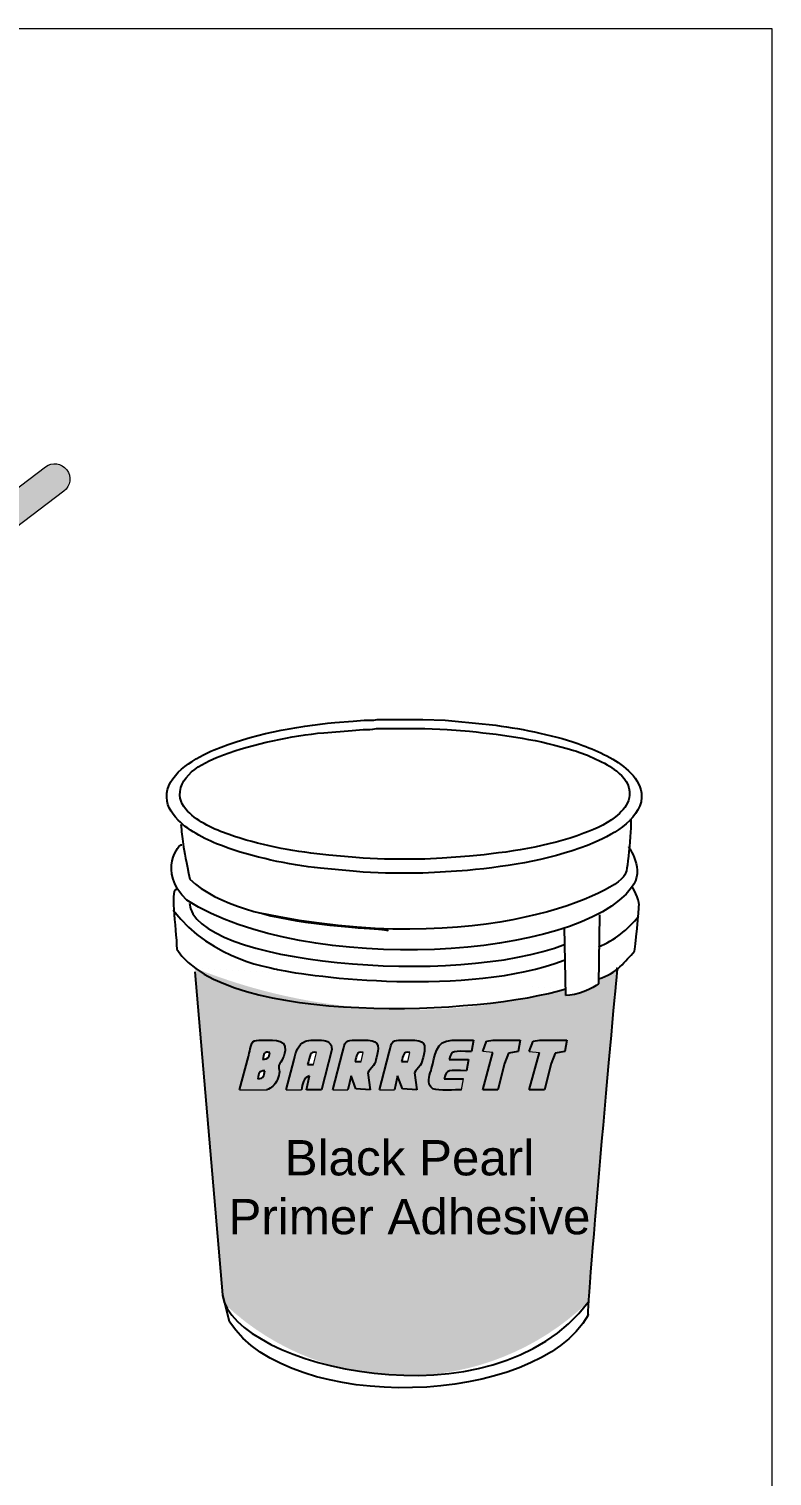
# Model space of a CAD drawing. Header units: inches. Extents: x -441 to 7, y -96 to 2.
# Drawn here: x 6.578 to 6.857, y 1.571 to 2.113 of the extents above; entities that cross this region are included whole.
import ezdxf

# ---------------------------------------------------------------- set-up
doc = ezdxf.new("R2010")
doc.units = ezdxf.units.IN
doc.header["$MEASUREMENT"] = 0
doc.layers.add('Vector Picture Geometry', color=6, linetype='Continuous', lineweight=0)
doc.styles.get("Standard").update_dxf_attribs({"font": 'arial.ttf'})

msp = doc.modelspace()

# ---------------------------------------------------------------- hatches: boundary and pattern name
at = {"layer": 'Vector Picture Geometry'}
h = msp.add_hatch(color=254, dxfattribs=at)
h.dxf.hatch_style = 1
h.paths.add_polyline_path([(6.59155, 1.94014, 1), (6.58464, 1.94923), (6.20505, 1.66072), (6.212, 1.65165)])
h = msp.add_hatch(color=164, dxfattribs=at)
h.dxf.hatch_style = 1
edge = h.paths.add_edge_path()
edge.add_line((6.64071, 1.76138), (6.65115, 1.63884))
edge.add_line((6.65115, 1.63884), (6.65215, 1.63512))
edge.add_arc((6.7195, 1.70733), 0.09875, 226.9906, 313.9077)
edge.add_line((6.78799, 1.63619), (6.79895, 1.76096))
edge.add_arc((6.78704, 1.7754), 0.01872, 285.1919, 309.512, ccw=False)
edge.add_line((6.79194, 1.75734), (6.79191, 1.75552))
edge.add_arc((6.77815, 1.77464), 0.02355, 273.6056, 305.7516, ccw=False)
edge.add_line((6.77963, 1.75113), (6.77963, 1.75366))
edge.add_arc((6.7216, 1.96305), 0.21728, 248.1454, 285.4919, ccw=False)
edge = h.paths.add_edge_path(flags=16)
edge.add_line((6.76597, 1.73013), (6.76976, 1.72975))
edge.add_spline(control_points=[(6.76976, 1.72975), (6.76976, 1.72975), (6.76597, 1.7157), (6.76597, 1.7157)], knot_values=[0, 0, 0, 0, 1, 1, 1, 1], degree=3, periodic=0)
edge.add_spline(control_points=[(6.76597, 1.7157), (6.76597, 1.7157), (6.77167, 1.7157), (6.77167, 1.7157)], knot_values=[0, 0, 0, 0, 1, 1, 1, 1], degree=3, periodic=0)
edge.add_spline(control_points=[(6.77167, 1.7157), (6.77167, 1.7157), (6.77418, 1.72558), (6.77418, 1.72558)], knot_values=[0, 0, 0, 0, 1, 1, 1, 1], degree=3, periodic=0)
edge.add_spline(control_points=[(6.77418, 1.72558), (6.77418, 1.72558), (6.77565, 1.72952), (6.77565, 1.72952)], knot_values=[0, 0, 0, 0, 1, 1, 1, 1], degree=3, periodic=0)
edge.add_spline(control_points=[(6.77565, 1.72952), (6.77565, 1.72952), (6.77925, 1.73013), (6.77925, 1.73013)], knot_values=[0, 0, 0, 0, 1, 1, 1, 1], degree=3, periodic=0)
edge.add_spline(control_points=[(6.77925, 1.73013), (6.77925, 1.73013), (6.78001, 1.7343), (6.78001, 1.7343)], knot_values=[0, 0, 0, 0, 1, 1, 1, 1], degree=3, periodic=0)
edge.add_spline(control_points=[(6.78001, 1.7343), (6.78001, 1.7343), (6.76976, 1.7343), (6.76976, 1.7343)], knot_values=[0, 0, 0, 0, 1, 1, 1, 1], degree=3, periodic=0)
edge.add_spline(control_points=[(6.76976, 1.7343), (6.76976, 1.7343), (6.76737, 1.73393), (6.76737, 1.73393)], knot_values=[0, 0, 0, 0, 1, 1, 1, 1], degree=3, periodic=0)
edge.add_spline(control_points=[(6.76737, 1.73393), (6.76737, 1.73393), (6.76597, 1.73013), (6.76597, 1.73013)], knot_values=[0, 0, 0, 0, 1, 1, 1, 1], degree=3, periodic=0)
edge = h.paths.add_edge_path(flags=16)
edge.add_line((6.7523, 1.72975), (6.74851, 1.73013))
edge.add_spline(control_points=[(6.74851, 1.73013), (6.74851, 1.73013), (6.74991, 1.73393), (6.74991, 1.73393)], knot_values=[0, 0, 0, 0, 1, 1, 1, 1], degree=3, periodic=0)
edge.add_spline(control_points=[(6.74991, 1.73393), (6.74991, 1.73393), (6.7523, 1.7343), (6.7523, 1.7343)], knot_values=[0, 0, 0, 0, 1, 1, 1, 1], degree=3, periodic=0)
edge.add_spline(control_points=[(6.7523, 1.7343), (6.7523, 1.7343), (6.76255, 1.7343), (6.76255, 1.7343)], knot_values=[0, 0, 0, 0, 1, 1, 1, 1], degree=3, periodic=0)
edge.add_spline(control_points=[(6.76255, 1.7343), (6.76255, 1.7343), (6.76179, 1.73013), (6.76179, 1.73013)], knot_values=[0, 0, 0, 0, 1, 1, 1, 1], degree=3, periodic=0)
edge.add_spline(control_points=[(6.76179, 1.73013), (6.76179, 1.73013), (6.75819, 1.72952), (6.75819, 1.72952)], knot_values=[0, 0, 0, 0, 1, 1, 1, 1], degree=3, periodic=0)
edge.add_spline(control_points=[(6.75819, 1.72952), (6.75819, 1.72952), (6.75672, 1.72558), (6.75672, 1.72558)], knot_values=[0, 0, 0, 0, 1, 1, 1, 1], degree=3, periodic=0)
edge.add_spline(control_points=[(6.75672, 1.72558), (6.75672, 1.72558), (6.7542, 1.7157), (6.7542, 1.7157)], knot_values=[0, 0, 0, 0, 1, 1, 1, 1], degree=3, periodic=0)
edge.add_spline(control_points=[(6.7542, 1.7157), (6.7542, 1.7157), (6.74851, 1.7157), (6.74851, 1.7157)], knot_values=[0, 0, 0, 0, 1, 1, 1, 1], degree=3, periodic=0)
edge.add_spline(control_points=[(6.74851, 1.7157), (6.74851, 1.7157), (6.7523, 1.72975), (6.7523, 1.72975)], knot_values=[0, 0, 0, 0, 1, 1, 1, 1], degree=3, periodic=0)
edge = h.paths.add_edge_path(flags=16)
edge.add_line((6.74054, 1.7157), (6.7413, 1.71988))
edge.add_spline(control_points=[(6.7413, 1.71988), (6.7413, 1.71988), (6.73409, 1.71988), (6.73409, 1.71988)], knot_values=[0, 0, 0, 0, 1, 1, 1, 1], degree=3, periodic=0)
edge.add_spline(control_points=[(6.73409, 1.71988), (6.73489, 1.72363), (6.73583, 1.72292), (6.74244, 1.72292)], knot_values=[0, 0, 0, 0, 1, 1, 1, 1], degree=3, periodic=0)
edge.add_spline(control_points=[(6.74244, 1.72292), (6.74244, 1.72292), (6.7432, 1.7271), (6.7432, 1.7271)], knot_values=[0, 0, 0, 0, 1, 1, 1, 1], degree=3, periodic=0)
edge.add_spline(control_points=[(6.7432, 1.7271), (6.7432, 1.7271), (6.73598, 1.7271), (6.73598, 1.7271)], knot_values=[0, 0, 0, 0, 1, 1, 1, 1], degree=3, periodic=0)
edge.add_spline(control_points=[(6.73598, 1.7271), (6.73678, 1.73084), (6.73773, 1.73013), (6.74433, 1.73013)], knot_values=[0, 0, 0, 0, 1, 1, 1, 1], degree=3, periodic=0)
edge.add_spline(control_points=[(6.74433, 1.73013), (6.74433, 1.73013), (6.74509, 1.7343), (6.74509, 1.7343)], knot_values=[0, 0, 0, 0, 1, 1, 1, 1], degree=3, periodic=0)
edge.add_spline(control_points=[(6.74509, 1.7343), (6.74509, 1.7343), (6.73712, 1.7343), (6.73712, 1.7343)], knot_values=[0, 0, 0, 0, 1, 1, 1, 1], degree=3, periodic=0)
edge.add_spline(control_points=[(6.73712, 1.7343), (6.73066, 1.73426), (6.7307, 1.72846), (6.72937, 1.72368)], knot_values=[0, 0, 0, 0, 1, 1, 1, 1], degree=3, periodic=0)
edge.add_spline(control_points=[(6.72937, 1.72368), (6.72884, 1.72178), (6.7276, 1.71904), (6.72878, 1.71725)], knot_values=[0, 0, 0, 0, 1, 1, 1, 1], degree=3, periodic=0)
edge.add_spline(control_points=[(6.72878, 1.71725), (6.72917, 1.71667), (6.72967, 1.71619), (6.73032, 1.71593)], knot_values=[0, 0, 0, 0, 1, 1, 1, 1], degree=3, periodic=0)
edge.add_spline(control_points=[(6.73032, 1.71593), (6.73135, 1.71552), (6.73887, 1.7157), (6.74054, 1.7157)], knot_values=[0, 0, 0, 0, 1, 1, 1, 1], degree=3, periodic=0)
edge = h.paths.add_edge_path(flags=0)
edge.add_line((6.72042, 1.72633), (6.72118, 1.72975))
edge.add_spline(control_points=[(6.72118, 1.72975), (6.71857, 1.7303), (6.71875, 1.72841), (6.71815, 1.72633)], knot_values=[0, 0, 0, 0, 1, 1, 1, 1], degree=3, periodic=0)
edge.add_spline(control_points=[(6.71815, 1.72633), (6.71815, 1.72633), (6.72042, 1.72633), (6.72042, 1.72633)], knot_values=[0, 0, 0, 0, 1, 1, 1, 1], degree=3, periodic=0)
edge = h.paths.add_edge_path(flags=16)
edge.add_line((6.70979, 1.7157), (6.71548, 1.7157))
edge.add_spline(control_points=[(6.71548, 1.7157), (6.71548, 1.7157), (6.71663, 1.72102), (6.71663, 1.72102)], knot_values=[0, 0, 0, 0, 1, 1, 1, 1], degree=3, periodic=0)
edge.add_spline(control_points=[(6.71663, 1.72102), (6.71663, 1.72102), (6.71842, 1.71608), (6.71842, 1.71608)], knot_values=[0, 0, 0, 0, 1, 1, 1, 1], degree=3, periodic=0)
edge.add_spline(control_points=[(6.71842, 1.71608), (6.71842, 1.71608), (6.72384, 1.7157), (6.72384, 1.7157)], knot_values=[0, 0, 0, 0, 1, 1, 1, 1], degree=3, periodic=0)
edge.add_spline(control_points=[(6.72384, 1.7157), (6.72384, 1.7157), (6.72299, 1.72209), (6.72299, 1.72209)], knot_values=[0, 0, 0, 0, 1, 1, 1, 1], degree=3, periodic=0)
edge.add_spline(control_points=[(6.72299, 1.72209), (6.72327, 1.72305), (6.72434, 1.72369), (6.72508, 1.72482)], knot_values=[0, 0, 0, 0, 1, 1, 1, 1], degree=3, periodic=0)
edge.add_spline(control_points=[(6.72508, 1.72482), (6.7257, 1.72577), (6.72588, 1.72678), (6.72617, 1.72785)], knot_values=[0, 0, 0, 0, 1, 1, 1, 1], degree=3, periodic=0)
edge.add_spline(control_points=[(6.72617, 1.72785), (6.72703, 1.73101), (6.72762, 1.73422), (6.72308, 1.7343)], knot_values=[0, 0, 0, 0, 1, 1, 1, 1], degree=3, periodic=0)
edge.add_spline(control_points=[(6.72308, 1.7343), (6.72308, 1.7343), (6.717, 1.7343), (6.717, 1.7343)], knot_values=[0, 0, 0, 0, 1, 1, 1, 1], degree=3, periodic=0)
edge.add_spline(control_points=[(6.717, 1.7343), (6.71444, 1.73426), (6.71449, 1.73382), (6.71345, 1.72975)], knot_values=[0, 0, 0, 0, 1, 1, 1, 1], degree=3, periodic=0)
edge.add_spline(control_points=[(6.71345, 1.72975), (6.71345, 1.72975), (6.70979, 1.7157), (6.70979, 1.7157)], knot_values=[0, 0, 0, 0, 1, 1, 1, 1], degree=3, periodic=0)
edge = h.paths.add_edge_path(flags=0)
edge.add_line((6.70296, 1.72633), (6.70372, 1.72975))
edge.add_spline(control_points=[(6.70372, 1.72975), (6.70111, 1.7303), (6.70129, 1.72841), (6.70068, 1.72633)], knot_values=[0, 0, 0, 0, 1, 1, 1, 1], degree=3, periodic=0)
edge.add_spline(control_points=[(6.70068, 1.72633), (6.70068, 1.72633), (6.70296, 1.72633), (6.70296, 1.72633)], knot_values=[0, 0, 0, 0, 1, 1, 1, 1], degree=3, periodic=0)
edge = h.paths.add_edge_path(flags=16)
edge.add_line((6.69234, 1.7157), (6.69802, 1.7157))
edge.add_spline(control_points=[(6.69802, 1.7157), (6.69802, 1.7157), (6.69917, 1.72102), (6.69917, 1.72102)], knot_values=[0, 0, 0, 0, 1, 1, 1, 1], degree=3, periodic=0)
edge.add_spline(control_points=[(6.69917, 1.72102), (6.69917, 1.72102), (6.70096, 1.71608), (6.70096, 1.71608)], knot_values=[0, 0, 0, 0, 1, 1, 1, 1], degree=3, periodic=0)
edge.add_spline(control_points=[(6.70096, 1.71608), (6.70096, 1.71608), (6.70638, 1.7157), (6.70638, 1.7157)], knot_values=[0, 0, 0, 0, 1, 1, 1, 1], degree=3, periodic=0)
edge.add_spline(control_points=[(6.70638, 1.7157), (6.70638, 1.7157), (6.70553, 1.72209), (6.70553, 1.72209)], knot_values=[0, 0, 0, 0, 1, 1, 1, 1], degree=3, periodic=0)
edge.add_spline(control_points=[(6.70553, 1.72209), (6.70581, 1.72305), (6.70688, 1.72369), (6.70762, 1.72482)], knot_values=[0, 0, 0, 0, 1, 1, 1, 1], degree=3, periodic=0)
edge.add_spline(control_points=[(6.70762, 1.72482), (6.70824, 1.72577), (6.70842, 1.72678), (6.70871, 1.72785)], knot_values=[0, 0, 0, 0, 1, 1, 1, 1], degree=3, periodic=0)
edge.add_spline(control_points=[(6.70871, 1.72785), (6.70957, 1.73101), (6.71016, 1.73422), (6.70562, 1.7343)], knot_values=[0, 0, 0, 0, 1, 1, 1, 1], degree=3, periodic=0)
edge.add_spline(control_points=[(6.70562, 1.7343), (6.70562, 1.7343), (6.69954, 1.7343), (6.69954, 1.7343)], knot_values=[0, 0, 0, 0, 1, 1, 1, 1], degree=3, periodic=0)
edge.add_spline(control_points=[(6.69954, 1.7343), (6.69698, 1.73426), (6.69703, 1.73382), (6.69599, 1.72975)], knot_values=[0, 0, 0, 0, 1, 1, 1, 1], degree=3, periodic=0)
edge.add_spline(control_points=[(6.69599, 1.72975), (6.69599, 1.72975), (6.69234, 1.7157), (6.69234, 1.7157)], knot_values=[0, 0, 0, 0, 1, 1, 1, 1], degree=3, periodic=0)
edge = h.paths.add_edge_path(flags=0)
edge.add_line((6.68512, 1.72519), (6.68626, 1.72975))
edge.add_spline(control_points=[(6.68626, 1.72975), (6.68361, 1.73031), (6.68396, 1.72859), (6.68285, 1.72519)], knot_values=[0, 0, 0, 0, 1, 1, 1, 1], degree=3, periodic=0)
edge.add_spline(control_points=[(6.68285, 1.72519), (6.68285, 1.72519), (6.68512, 1.72519), (6.68512, 1.72519)], knot_values=[0, 0, 0, 0, 1, 1, 1, 1], degree=3, periodic=0)
edge = h.paths.add_edge_path(flags=16)
edge.add_line((6.67487, 1.7157), (6.68057, 1.7157))
edge.add_spline(control_points=[(6.68057, 1.7157), (6.68101, 1.71793), (6.6812, 1.72026), (6.6836, 1.72102)], knot_values=[0, 0, 0, 0, 1, 1, 1, 1], degree=3, periodic=0)
edge.add_spline(control_points=[(6.6836, 1.72102), (6.6836, 1.72102), (6.68246, 1.7157), (6.68246, 1.7157)], knot_values=[0, 0, 0, 0, 1, 1, 1, 1], degree=3, periodic=0)
edge.add_spline(control_points=[(6.68246, 1.7157), (6.68246, 1.7157), (6.68816, 1.7157), (6.68816, 1.7157)], knot_values=[0, 0, 0, 0, 1, 1, 1, 1], degree=3, periodic=0)
edge.add_spline(control_points=[(6.68816, 1.7157), (6.68816, 1.7157), (6.69195, 1.73089), (6.69195, 1.73089)], knot_values=[0, 0, 0, 0, 1, 1, 1, 1], degree=3, periodic=0)
edge.add_spline(control_points=[(6.69195, 1.73089), (6.69203, 1.73327), (6.69026, 1.73426), (6.68816, 1.7343)], knot_values=[0, 0, 0, 0, 1, 1, 1, 1], degree=3, periodic=0)
edge.add_spline(control_points=[(6.68816, 1.7343), (6.68669, 1.73433), (6.6833, 1.73448), (6.68209, 1.73393)], knot_values=[0, 0, 0, 0, 1, 1, 1, 1], degree=3, periodic=0)
edge.add_spline(control_points=[(6.68209, 1.73393), (6.67897, 1.73251), (6.6786, 1.73004), (6.67786, 1.7271)], knot_values=[0, 0, 0, 0, 1, 1, 1, 1], degree=3, periodic=0)
edge.add_spline(control_points=[(6.67786, 1.7271), (6.67786, 1.7271), (6.67487, 1.7157), (6.67487, 1.7157)], knot_values=[0, 0, 0, 0, 1, 1, 1, 1], degree=3, periodic=0)
edge = h.paths.add_edge_path(flags=16)
edge.add_line((6.65741, 1.71578), (6.66766, 1.71578))
edge.add_spline(control_points=[(6.66766, 1.71578), (6.66853, 1.7161), (6.66924, 1.71659), (6.66992, 1.71715)], knot_values=[0, 0, 0, 0, 1, 1, 1, 1], degree=3, periodic=0)
edge.add_spline(control_points=[(6.66992, 1.71715), (6.67134, 1.71835), (6.6723, 1.72066), (6.67232, 1.72254)], knot_values=[0, 0, 0, 0, 1, 1, 1, 1], degree=3, periodic=0)
edge.add_spline(control_points=[(6.67232, 1.72254), (6.67233, 1.72344), (6.67196, 1.7241), (6.6721, 1.7248)], knot_values=[0, 0, 0, 0, 1, 1, 1, 1], degree=3, periodic=0)
edge.add_spline(control_points=[(6.6721, 1.7248), (6.67226, 1.72565), (6.67414, 1.72737), (6.67448, 1.73051)], knot_values=[0, 0, 0, 0, 1, 1, 1, 1], degree=3, periodic=0)
edge.add_spline(control_points=[(6.67448, 1.73051), (6.67502, 1.73545), (6.66842, 1.73431), (6.66538, 1.7343)], knot_values=[0, 0, 0, 0, 1, 1, 1, 1], degree=3, periodic=0)
edge.add_spline(control_points=[(6.66538, 1.7343), (6.66447, 1.7343), (6.66305, 1.73447), (6.6624, 1.7337)], knot_values=[0, 0, 0, 0, 1, 1, 1, 1], degree=3, periodic=0)
edge.add_spline(control_points=[(6.6624, 1.7337), (6.66181, 1.73303), (6.66095, 1.72929), (6.66069, 1.72823)], knot_values=[0, 0, 0, 0, 1, 1, 1, 1], degree=3, periodic=0)
edge.add_spline(control_points=[(6.66069, 1.72823), (6.66069, 1.72823), (6.65741, 1.71578), (6.65741, 1.71578)], knot_values=[0, 0, 0, 0, 1, 1, 1, 1], degree=3, periodic=0)
edge = h.paths.add_edge_path(flags=0)
edge.add_spline(control_points=[(6.66425, 1.71988), (6.66652, 1.72006), (6.66648, 1.72083), (6.6669, 1.72292)], knot_values=[0, 0, 0, 0, 1, 1, 1, 1], degree=3, periodic=0)
edge.add_spline(control_points=[(6.6669, 1.72292), (6.66459, 1.72272), (6.66456, 1.72204), (6.66425, 1.71988)], knot_values=[0, 0, 0, 0, 1, 1, 1, 1], degree=3, periodic=0)
edge = h.paths.add_edge_path(flags=0)
edge.add_spline(control_points=[(6.66614, 1.7271), (6.6683, 1.72726), (6.6682, 1.72778), (6.6688, 1.72975)], knot_values=[0, 0, 0, 0, 1, 1, 1, 1], degree=3, periodic=0)
edge.add_spline(control_points=[(6.6688, 1.72975), (6.66649, 1.73023), (6.66643, 1.72908), (6.66614, 1.7271)], knot_values=[0, 0, 0, 0, 1, 1, 1, 1], degree=3, periodic=0)
h = msp.add_hatch(color=254, dxfattribs=at)
h.dxf.hatch_style = 1
edge = h.paths.add_edge_path()
edge.add_spline(control_points=[(6.66992, 1.71715), (6.67134, 1.71835), (6.6723, 1.72066), (6.67232, 1.72254)], knot_values=[0, 0, 0, 0, 1, 1, 1, 1], degree=3, periodic=0)
edge.add_spline(control_points=[(6.67232, 1.72254), (6.67233, 1.72344), (6.67196, 1.7241), (6.6721, 1.7248)], knot_values=[0, 0, 0, 0, 1, 1, 1, 1], degree=3, periodic=0)
edge.add_spline(control_points=[(6.6721, 1.7248), (6.67226, 1.72565), (6.67414, 1.72737), (6.67448, 1.73051)], knot_values=[0, 0, 0, 0, 1, 1, 1, 1], degree=3, periodic=0)
edge.add_spline(control_points=[(6.67448, 1.73051), (6.67502, 1.73545), (6.66842, 1.73431), (6.66538, 1.7343)], knot_values=[0, 0, 0, 0, 1, 1, 1, 1], degree=3, periodic=0)
edge.add_spline(control_points=[(6.66538, 1.7343), (6.66447, 1.7343), (6.66305, 1.73447), (6.6624, 1.7337)], knot_values=[0, 0, 0, 0, 1, 1, 1, 1], degree=3, periodic=0)
edge.add_spline(control_points=[(6.6624, 1.7337), (6.66181, 1.73303), (6.66095, 1.72929), (6.66069, 1.72823)], knot_values=[0, 0, 0, 0, 1, 1, 1, 1], degree=3, periodic=0)
edge.add_spline(control_points=[(6.66069, 1.72823), (6.66069, 1.72823), (6.65741, 1.71578), (6.65741, 1.71578)], knot_values=[0.000036, 0.000036, 0.000036, 0.000036, 0.999961, 0.999961, 0.999961, 0.999961], degree=3, periodic=0)
edge.add_line((6.65741, 1.71578), (6.66766, 1.71578))
edge.add_spline(control_points=[(6.66766, 1.71578), (6.66853, 1.7161), (6.66924, 1.71659), (6.66992, 1.71715)], knot_values=[0, 0, 0, 0, 1, 1, 1, 1], degree=3, periodic=0)
edge = h.paths.add_edge_path(flags=16)
edge.add_spline(control_points=[(6.66425, 1.71988), (6.66456, 1.72204), (6.66459, 1.72272), (6.6669, 1.72292)], knot_values=[0, 0, 0, 0, 1, 1, 1, 1], degree=3, periodic=0)
edge.add_spline(control_points=[(6.6669, 1.72292), (6.66648, 1.72083), (6.66652, 1.72006), (6.66425, 1.71988)], knot_values=[0, 0, 0, 0, 1, 1, 1, 1], degree=3, periodic=0)
edge = h.paths.add_edge_path(flags=16)
edge.add_spline(control_points=[(6.66614, 1.7271), (6.66643, 1.72908), (6.66649, 1.73023), (6.6688, 1.72975)], knot_values=[0, 0, 0, 0, 1, 1, 1, 1], degree=3, periodic=0)
edge.add_spline(control_points=[(6.6688, 1.72975), (6.6682, 1.72778), (6.6683, 1.72726), (6.66614, 1.7271)], knot_values=[0, 0, 0, 0, 1, 1, 1, 1], degree=3, periodic=0)
edge = h.paths.add_edge_path()
edge.add_spline(control_points=[(6.67786, 1.7271), (6.67786, 1.72709), (6.67487, 1.7157), (6.67487, 1.7157)], knot_values=[0, 0, 0, 0, 0.999964, 0.999964, 0.999964, 0.999964], degree=3, periodic=0)
edge.add_line((6.67487, 1.7157), (6.68057, 1.7157))
edge.add_spline(control_points=[(6.68057, 1.7157), (6.68101, 1.71793), (6.6812, 1.72026), (6.6836, 1.72102)], knot_values=[0, 0, 0, 0, 1, 1, 1, 1], degree=3, periodic=0)
edge.add_spline(control_points=[(6.6836, 1.72102), (6.6836, 1.72102), (6.68246, 1.7157), (6.68246, 1.7157)], knot_values=[0.000072, 0.000072, 0.000072, 0.000072, 0.999931, 0.999931, 0.999931, 0.999931], degree=3, periodic=0)
edge.add_spline(control_points=[(6.68246, 1.7157), (6.68246, 1.7157), (6.68816, 1.7157), (6.68816, 1.7157)], knot_values=[0.000036, 0.000036, 0.000036, 0.000036, 0.999928, 0.999928, 0.999928, 0.999928], degree=3, periodic=0)
edge.add_spline(control_points=[(6.68816, 1.7157), (6.68816, 1.7157), (6.69195, 1.73089), (6.69195, 1.73089)], knot_values=[0.00001, 0.00001, 0.00001, 0.00001, 0.999964, 0.999964, 0.999964, 0.999964], degree=3, periodic=0)
edge.add_spline(control_points=[(6.69195, 1.73089), (6.69203, 1.73327), (6.69026, 1.73426), (6.68816, 1.7343)], knot_values=[0, 0, 0, 0, 1, 1, 1, 1], degree=3, periodic=0)
edge.add_spline(control_points=[(6.68816, 1.7343), (6.68669, 1.73433), (6.6833, 1.73448), (6.68209, 1.73393)], knot_values=[0, 0, 0, 0, 1, 1, 1, 1], degree=3, periodic=0)
edge.add_spline(control_points=[(6.68209, 1.73393), (6.67897, 1.73251), (6.6786, 1.73004), (6.67786, 1.7271)], knot_values=[0, 0, 0, 0, 1, 1, 1, 1], degree=3, periodic=0)
edge = h.paths.add_edge_path(flags=16)
edge.add_spline(control_points=[(6.68285, 1.72519), (6.68396, 1.72859), (6.68361, 1.73031), (6.68626, 1.72975)], knot_values=[0, 0, 0, 0, 1, 1, 1, 1], degree=3, periodic=0)
edge.add_line((6.68626, 1.72975), (6.68512, 1.72519))
edge.add_spline(control_points=[(6.68512, 1.72519), (6.68512, 1.72519), (6.68285, 1.72519), (6.68285, 1.72519)], knot_values=[0.000077, 0.000077, 0.000077, 0.000077, 0.999928, 0.999928, 0.999928, 0.999928], degree=3, periodic=0)
edge = h.paths.add_edge_path()
edge.add_spline(control_points=[(6.69917, 1.72102), (6.69917, 1.72102), (6.70096, 1.71608), (6.70096, 1.71608)], knot_values=[0.000036, 0.000036, 0.000036, 0.000036, 0.999928, 0.999928, 0.999928, 0.999928], degree=3, periodic=0)
edge.add_spline(control_points=[(6.70096, 1.71608), (6.70096, 1.71608), (6.70638, 1.7157), (6.70638, 1.7157)], knot_values=[0.000072, 0.000072, 0.000072, 0.000072, 0.999964, 0.999964, 0.999964, 0.999964], degree=3, periodic=0)
edge.add_spline(control_points=[(6.70638, 1.7157), (6.70638, 1.7157), (6.70553, 1.72209), (6.70553, 1.72209)], knot_values=[0.000047, 0.000047, 0.000047, 0.000047, 0.999928, 0.999928, 0.999928, 0.999928], degree=3, periodic=0)
edge.add_spline(control_points=[(6.70553, 1.72209), (6.70581, 1.72305), (6.70688, 1.72369), (6.70762, 1.72482)], knot_values=[0, 0, 0, 0, 1, 1, 1, 1], degree=3, periodic=0)
edge.add_spline(control_points=[(6.70762, 1.72482), (6.70824, 1.72577), (6.70842, 1.72678), (6.70871, 1.72785)], knot_values=[0, 0, 0, 0, 1, 1, 1, 1], degree=3, periodic=0)
edge.add_spline(control_points=[(6.70871, 1.72785), (6.70957, 1.73101), (6.71016, 1.73422), (6.70562, 1.7343)], knot_values=[0, 0, 0, 0, 1, 1, 1, 1], degree=3, periodic=0)
edge.add_spline(control_points=[(6.70562, 1.7343), (6.70562, 1.7343), (6.69954, 1.7343), (6.69954, 1.7343)], knot_values=[0, 0, 0, 0, 1, 1, 1, 1], degree=3, periodic=0)
edge.add_spline(control_points=[(6.69954, 1.7343), (6.69698, 1.73426), (6.69703, 1.73382), (6.69599, 1.72975)], knot_values=[0, 0, 0, 0, 1, 1, 1, 1], degree=3, periodic=0)
edge.add_spline(control_points=[(6.69599, 1.72975), (6.69599, 1.72975), (6.69234, 1.7157), (6.69234, 1.7157)], knot_values=[0.000036, 0.000036, 0.000036, 0.000036, 0.999974, 0.999974, 0.999974, 0.999974], degree=3, periodic=0)
edge.add_line((6.69234, 1.7157), (6.69802, 1.7157))
edge.add_spline(control_points=[(6.69802, 1.7157), (6.69803, 1.7157), (6.69917, 1.72102), (6.69917, 1.72102)], knot_values=[0.000072, 0.000072, 0.000072, 0.000072, 0.999928, 0.999928, 0.999928, 0.999928], degree=3, periodic=0)
edge = h.paths.add_edge_path(flags=16)
edge.add_spline(control_points=[(6.70068, 1.72633), (6.70129, 1.72841), (6.70111, 1.7303), (6.70372, 1.72975)], knot_values=[0, 0, 0, 0, 1, 1, 1, 1], degree=3, periodic=0)
edge.add_line((6.70372, 1.72975), (6.70296, 1.72633))
edge.add_spline(control_points=[(6.70296, 1.72633), (6.70296, 1.72633), (6.70068, 1.72633), (6.70068, 1.72633)], knot_values=[0.000073, 0.000073, 0.000073, 0.000073, 0.999928, 0.999928, 0.999928, 0.999928], degree=3, periodic=0)
edge = h.paths.add_edge_path()
edge.add_spline(control_points=[(6.72508, 1.72482), (6.7257, 1.72577), (6.72588, 1.72678), (6.72617, 1.72785)], knot_values=[0, 0, 0, 0, 1, 1, 1, 1], degree=3, periodic=0)
edge.add_spline(control_points=[(6.72617, 1.72785), (6.72703, 1.73101), (6.72762, 1.73422), (6.72308, 1.7343)], knot_values=[0, 0, 0, 0, 1, 1, 1, 1], degree=3, periodic=0)
edge.add_spline(control_points=[(6.72308, 1.7343), (6.72308, 1.7343), (6.717, 1.7343), (6.717, 1.7343)], knot_values=[0, 0, 0, 0, 1, 1, 1, 1], degree=3, periodic=0)
edge.add_spline(control_points=[(6.717, 1.7343), (6.71444, 1.73426), (6.71449, 1.73382), (6.71345, 1.72975)], knot_values=[0, 0, 0, 0, 1, 1, 1, 1], degree=3, periodic=0)
edge.add_spline(control_points=[(6.71345, 1.72975), (6.71345, 1.72975), (6.70979, 1.7157), (6.70979, 1.7157)], knot_values=[0.000036, 0.000036, 0.000036, 0.000036, 0.999955, 0.999955, 0.999955, 0.999955], degree=3, periodic=0)
edge.add_line((6.70979, 1.7157), (6.71548, 1.7157))
edge.add_spline(control_points=[(6.71548, 1.7157), (6.71548, 1.7157), (6.71663, 1.72102), (6.71663, 1.72102)], knot_values=[0, 0, 0, 0, 0.999928, 0.999928, 0.999928, 0.999928], degree=3, periodic=0)
edge.add_spline(control_points=[(6.71663, 1.72102), (6.71663, 1.72102), (6.71842, 1.71608), (6.71842, 1.71608)], knot_values=[0, 0, 0, 0, 1, 1, 1, 1], degree=3, periodic=0)
edge.add_spline(control_points=[(6.71842, 1.71608), (6.71842, 1.71608), (6.72384, 1.7157), (6.72384, 1.7157)], knot_values=[0.000072, 0.000072, 0.000072, 0.000072, 1, 1, 1, 1], degree=3, periodic=0)
edge.add_spline(control_points=[(6.72384, 1.7157), (6.72384, 1.7157), (6.72299, 1.72209), (6.72299, 1.72209)], knot_values=[0.000047, 0.000047, 0.000047, 0.000047, 0.999928, 0.999928, 0.999928, 0.999928], degree=3, periodic=0)
edge.add_spline(control_points=[(6.72299, 1.72209), (6.72327, 1.72305), (6.72434, 1.72369), (6.72508, 1.72482)], knot_values=[0, 0, 0, 0, 1, 1, 1, 1], degree=3, periodic=0)
edge = h.paths.add_edge_path(flags=16)
edge.add_spline(control_points=[(6.72042, 1.72633), (6.72042, 1.72633), (6.71815, 1.72633), (6.71815, 1.72633)], knot_values=[0.000073, 0.000073, 0.000073, 0.000073, 0.999928, 0.999928, 0.999928, 0.999928], degree=3, periodic=0)
edge.add_spline(control_points=[(6.71815, 1.72633), (6.71875, 1.72841), (6.71857, 1.7303), (6.72118, 1.72975)], knot_values=[0, 0, 0, 0, 1, 1, 1, 1], degree=3, periodic=0)
edge.add_line((6.72118, 1.72975), (6.72042, 1.72633))
edge = h.paths.add_edge_path()
edge.add_spline(control_points=[(6.72937, 1.72368), (6.72884, 1.72178), (6.7276, 1.71904), (6.72878, 1.71725)], knot_values=[0, 0, 0, 0, 1, 1, 1, 1], degree=3, periodic=0)
edge.add_spline(control_points=[(6.72878, 1.71725), (6.72917, 1.71667), (6.72967, 1.71619), (6.73032, 1.71593)], knot_values=[0, 0, 0, 0, 1, 1, 1, 1], degree=3, periodic=0)
edge.add_spline(control_points=[(6.73032, 1.71593), (6.73135, 1.71552), (6.73887, 1.7157), (6.74054, 1.7157)], knot_values=[0, 0, 0, 0, 1, 1, 1, 1], degree=3, periodic=0)
edge.add_line((6.74054, 1.7157), (6.7413, 1.71988))
edge.add_spline(control_points=[(6.7413, 1.71988), (6.74129, 1.71988), (6.73409, 1.71988), (6.73409, 1.71988)], knot_values=[0.000048, 0.000048, 0.000048, 0.000048, 0.999964, 0.999964, 0.999964, 0.999964], degree=3, periodic=0)
edge.add_spline(control_points=[(6.73409, 1.71988), (6.73489, 1.72363), (6.73583, 1.72292), (6.74244, 1.72292)], knot_values=[0, 0, 0, 0, 1, 1, 1, 1], degree=3, periodic=0)
edge.add_spline(control_points=[(6.74244, 1.72292), (6.74244, 1.72292), (6.7432, 1.72709), (6.7432, 1.7271)], knot_values=[0.000036, 0.000036, 0.000036, 0.000036, 0.999931, 0.999931, 0.999931, 0.999931], degree=3, periodic=0)
edge.add_spline(control_points=[(6.7432, 1.7271), (6.7432, 1.7271), (6.73598, 1.7271), (6.73598, 1.7271)], knot_values=[0.000048, 0.000048, 0.000048, 0.000048, 0.999964, 0.999964, 0.999964, 0.999964], degree=3, periodic=0)
edge.add_spline(control_points=[(6.73598, 1.7271), (6.73678, 1.73084), (6.73773, 1.73013), (6.74433, 1.73013)], knot_values=[0, 0, 0, 0, 1, 1, 1, 1], degree=3, periodic=0)
edge.add_spline(control_points=[(6.74433, 1.73013), (6.74433, 1.73013), (6.74509, 1.7343), (6.74509, 1.7343)], knot_values=[0.000036, 0.000036, 0.000036, 0.000036, 0.999931, 0.999931, 0.999931, 0.999931], degree=3, periodic=0)
edge.add_spline(control_points=[(6.74509, 1.7343), (6.74509, 1.7343), (6.73712, 1.7343), (6.73712, 1.7343)], knot_values=[0, 0, 0, 0, 0.999964, 0.999964, 0.999964, 0.999964], degree=3, periodic=0)
edge.add_spline(control_points=[(6.73712, 1.7343), (6.73066, 1.73426), (6.7307, 1.72846), (6.72937, 1.72368)], knot_values=[0, 0, 0, 0, 1, 1, 1, 1], degree=3, periodic=0)
edge = h.paths.add_edge_path()
edge.add_spline(control_points=[(6.75672, 1.72558), (6.75672, 1.72558), (6.75819, 1.72952), (6.75819, 1.72952)], knot_values=[0, 0, 0, 0, 1, 1, 1, 1], degree=3, periodic=0)
edge.add_spline(control_points=[(6.75819, 1.72952), (6.75819, 1.72952), (6.76179, 1.73013), (6.76179, 1.73013)], knot_values=[0.000072, 0.000072, 0.000072, 0.000072, 1, 1, 1, 1], degree=3, periodic=0)
edge.add_spline(control_points=[(6.76179, 1.73013), (6.76179, 1.73013), (6.76255, 1.7343), (6.76255, 1.7343)], knot_values=[0.000036, 0.000036, 0.000036, 0.000036, 0.999928, 0.999928, 0.999928, 0.999928], degree=3, periodic=0)
edge.add_spline(control_points=[(6.76255, 1.7343), (6.76255, 1.7343), (6.7523, 1.7343), (6.7523, 1.7343)], knot_values=[0.000036, 0.000036, 0.000036, 0.000036, 0.999964, 0.999964, 0.999964, 0.999964], degree=3, periodic=0)
edge.add_spline(control_points=[(6.7523, 1.7343), (6.7523, 1.7343), (6.74991, 1.73393), (6.74991, 1.73393)], knot_values=[0, 0, 0, 0, 0.999964, 0.999964, 0.999964, 0.999964], degree=3, periodic=0)
edge.add_spline(control_points=[(6.74991, 1.73393), (6.74991, 1.73393), (6.74851, 1.73013), (6.74851, 1.73013)], knot_values=[0, 0, 0, 0, 1, 1, 1, 1], degree=3, periodic=0)
edge.add_line((6.74851, 1.73013), (6.7523, 1.72975))
edge.add_spline(control_points=[(6.7523, 1.72975), (6.7523, 1.72975), (6.74851, 1.7157), (6.74851, 1.7157)], knot_values=[0.000036, 0.000036, 0.000036, 0.000036, 0.999964, 0.999964, 0.999964, 0.999964], degree=3, periodic=0)
edge.add_spline(control_points=[(6.74851, 1.7157), (6.74851, 1.7157), (6.7542, 1.7157), (6.7542, 1.7157)], knot_values=[0.000036, 0.000036, 0.000036, 0.000036, 0.999964, 0.999964, 0.999964, 0.999964], degree=3, periodic=0)
edge.add_spline(control_points=[(6.7542, 1.7157), (6.7542, 1.7157), (6.75672, 1.72558), (6.75672, 1.72558)], knot_values=[0, 0, 0, 0, 0.999964, 0.999964, 0.999964, 0.999964], degree=3, periodic=0)
edge = h.paths.add_edge_path()
edge.add_spline(control_points=[(6.77418, 1.72558), (6.77418, 1.72558), (6.77565, 1.72952), (6.77565, 1.72952)], knot_values=[0.000072, 0.000072, 0.000072, 0.000072, 1, 1, 1, 1], degree=3, periodic=0)
edge.add_spline(control_points=[(6.77565, 1.72952), (6.77565, 1.72952), (6.77925, 1.73013), (6.77925, 1.73013)], knot_values=[0.000072, 0.000072, 0.000072, 0.000072, 0.999928, 0.999928, 0.999928, 0.999928], degree=3, periodic=0)
edge.add_spline(control_points=[(6.77925, 1.73013), (6.77925, 1.73013), (6.78001, 1.7343), (6.78001, 1.7343)], knot_values=[0.000036, 0.000036, 0.000036, 0.000036, 0.999928, 0.999928, 0.999928, 0.999928], degree=3, periodic=0)
edge.add_spline(control_points=[(6.78001, 1.7343), (6.78001, 1.7343), (6.76976, 1.7343), (6.76976, 1.7343)], knot_values=[0.000036, 0.000036, 0.000036, 0.000036, 0.999964, 0.999964, 0.999964, 0.999964], degree=3, periodic=0)
edge.add_spline(control_points=[(6.76976, 1.7343), (6.76976, 1.7343), (6.76737, 1.73393), (6.76737, 1.73393)], knot_values=[0, 0, 0, 0, 0.999964, 0.999964, 0.999964, 0.999964], degree=3, periodic=0)
edge.add_spline(control_points=[(6.76737, 1.73393), (6.76737, 1.73393), (6.76597, 1.73013), (6.76597, 1.73013)], knot_values=[0.000072, 0.000072, 0.000072, 0.000072, 1, 1, 1, 1], degree=3, periodic=0)
edge.add_line((6.76597, 1.73013), (6.76976, 1.72975))
edge.add_spline(control_points=[(6.76976, 1.72975), (6.76976, 1.72975), (6.76597, 1.7157), (6.76597, 1.7157)], knot_values=[0.000036, 0.000036, 0.000036, 0.000036, 0.999964, 0.999964, 0.999964, 0.999964], degree=3, periodic=0)
edge.add_spline(control_points=[(6.76597, 1.7157), (6.76597, 1.7157), (6.77166, 1.7157), (6.77167, 1.7157)], knot_values=[0.000036, 0.000036, 0.000036, 0.000036, 0.999964, 0.999964, 0.999964, 0.999964], degree=3, periodic=0)
edge.add_spline(control_points=[(6.77167, 1.7157), (6.77167, 1.7157), (6.77418, 1.72558), (6.77418, 1.72558)], knot_values=[0, 0, 0, 0, 0.999964, 0.999964, 0.999964, 0.999964], degree=3, periodic=0)

# ---------------------------------------------------------------- linework, layer by layer
for p, q in [((6.68512, 1.72519), (6.68626, 1.72975)), ((6.70296, 1.72633), (6.70372, 1.72975)), ((6.72042, 1.72633), (6.72118, 1.72975)), ((6.7523, 1.72975), (6.74851, 1.73013)), ((6.74054, 1.7157), (6.7413, 1.71988)), ((6.65741, 1.71578), (6.66766, 1.71578)), ((6.67487, 1.7157), (6.68057, 1.7157)), ((6.69234, 1.7157), (6.69802, 1.7157)), ((6.70979, 1.7157), (6.71548, 1.7157))]:
    msp.add_line(p, q, dxfattribs=at)
at = {"layer": 'Vector Picture Geometry', "color": 7, "linetype": 'Continuous', "flags": 128}
msp.add_lwpolyline([(0, 0), (6.85696, 0), (6.85696, 2.11341), (0, 2.11341)], close=True, dxfattribs=at)
at = {"layer": 'Vector Picture Geometry', "color": 6}
msp.add_lwpolyline([(6.20505, 1.66072), (6.58464, 1.94923, -1), (6.59155, 1.94014), (6.212, 1.65165)], format="xyb", close=True, dxfattribs=at)
msp.add_lwpolyline([(6.76597, 1.73013), (6.76976, 1.72975)], dxfattribs=at)
at = {"layer": 'Vector Picture Geometry', "lineweight": -3}
msp.add_arc((6.77738, 1.80366), 0.03731, 293.0221, 322.2174, dxfattribs=at)
at = {"layer": 'Vector Picture Geometry', "color": 6, "lineweight": -3}
for points in [[(6.64792, 1.84318), (6.66122, 1.84888), (6.67868, 1.85203), (6.69309, 1.85342)], [(6.68892, 1.84962), (6.68892, 1.84962), (6.69954, 1.85048), (6.69954, 1.85048)], [(6.69309, 1.85342), (6.69309, 1.85342), (6.69992, 1.8539), (6.69992, 1.8539)], [(6.69954, 1.85048), (6.69954, 1.85048), (6.70372, 1.85083), (6.70372, 1.85083)], [(6.69992, 1.8539), (6.69992, 1.8539), (6.7041, 1.85425), (6.7041, 1.85425)], [(6.70372, 1.85083), (6.70562, 1.85084), (6.70672, 1.85077), (6.70866, 1.85113)], [(6.7041, 1.85425), (6.70601, 1.85425), (6.7071, 1.85419), (6.70903, 1.85455)], [(6.70866, 1.85113), (6.70866, 1.85113), (6.72687, 1.85113), (6.72687, 1.85113)], [(6.70903, 1.85455), (6.70903, 1.85455), (6.72612, 1.85455), (6.72612, 1.85455)], [(6.72612, 1.85455), (6.72612, 1.85455), (6.73446, 1.85425), (6.73446, 1.85425)], [(6.72687, 1.85113), (6.72687, 1.85113), (6.73522, 1.85083), (6.73522, 1.85083)], [(6.73446, 1.85425), (6.73446, 1.85425), (6.73826, 1.8539), (6.73826, 1.8539)], [(6.73522, 1.85083), (6.73522, 1.85083), (6.74357, 1.85014), (6.74357, 1.85014)], [(6.73826, 1.8539), (6.73826, 1.8539), (6.75344, 1.8524), (6.75344, 1.8524)], [(6.74357, 1.85014), (6.75707, 1.84883), (6.76965, 1.84693), (6.78267, 1.84297)], [(6.75344, 1.8524), (6.76393, 1.85094), (6.7762, 1.84858), (6.78608, 1.84483)], [(6.65134, 1.84132), (6.66256, 1.84552), (6.67697, 1.84843), (6.68892, 1.84962)], [(6.78608, 1.84483), (6.79196, 1.8426), (6.7985, 1.83974), (6.8031, 1.83537)], [(6.63015, 1.82692), (6.63099, 1.83474), (6.64144, 1.8404), (6.64792, 1.84318)], [(6.63504, 1.82616), (6.63462, 1.83416), (6.64499, 1.83895), (6.65134, 1.84132)], [(6.78267, 1.84297), (6.7876, 1.84146), (6.79458, 1.83842), (6.79861, 1.83526)], [(6.79861, 1.83526), (6.80169, 1.83285), (6.80375, 1.83023), (6.80353, 1.82616)], [(6.8031, 1.83537), (6.80554, 1.83307), (6.80767, 1.83036), (6.80803, 1.82692)], [(6.63442, 1.81683), (6.63163, 1.81965), (6.62971, 1.82281), (6.63015, 1.82692)], [(6.63957, 1.81868), (6.63734, 1.8206), (6.63519, 1.82309), (6.63504, 1.82616)], [(6.80803, 1.82692), (6.809, 1.81791), (6.79767, 1.81155), (6.79064, 1.80854)], [(6.80353, 1.82616), (6.80339, 1.82342), (6.80168, 1.82117), (6.79975, 1.81936)], [(6.65552, 1.81072), (6.65007, 1.81253), (6.64396, 1.81492), (6.63957, 1.81868)], [(6.79975, 1.81936), (6.79612, 1.81595), (6.79109, 1.81365), (6.78647, 1.8119)], [(6.80392, 1.81743), (6.80459, 1.81643), (6.80279, 1.79719), (6.80203, 1.79694)], [(6.65096, 1.80716), (6.64527, 1.80929), (6.63872, 1.81249), (6.63442, 1.81683)], [(6.6354, 1.81515), (6.63595, 1.80998), (6.63597, 1.80756), (6.63882, 1.79465)], [(6.78647, 1.8119), (6.77273, 1.80671), (6.7581, 1.80473), (6.74357, 1.80332)], [(6.63767, 1.78681), (6.62629, 1.79743), (6.63502, 1.80851), (6.63578, 1.80756)], [(6.68778, 1.79878), (6.67527, 1.80026), (6.66279, 1.80274), (6.65096, 1.80716)], [(6.69082, 1.8037), (6.67887, 1.8049), (6.66693, 1.80692), (6.65552, 1.81072)], [(6.79064, 1.80854), (6.77556, 1.80209), (6.75903, 1.79958), (6.74282, 1.798)], [(6.80317, 1.8068), (6.80304, 1.80705), (6.80971, 1.79802), (6.8043, 1.79161)], [(6.69954, 1.80297), (6.69954, 1.80297), (6.69082, 1.8037), (6.69082, 1.8037)], [(6.70372, 1.80262), (6.70372, 1.80262), (6.69954, 1.80297), (6.69954, 1.80297)], [(6.71169, 1.80225), (6.71169, 1.80225), (6.70372, 1.80262), (6.70372, 1.80262)], [(6.72687, 1.80225), (6.72687, 1.80225), (6.71169, 1.80225), (6.71169, 1.80225)], [(6.73333, 1.80262), (6.73333, 1.80262), (6.72687, 1.80225), (6.72687, 1.80225)], [(6.74357, 1.80332), (6.74357, 1.80332), (6.73333, 1.80262), (6.73333, 1.80262)], [(6.80203, 1.79694), (6.80108, 1.79067), (6.74832, 1.7641), (6.66444, 1.78213)], [(6.69992, 1.79766), (6.69992, 1.79766), (6.68778, 1.79878), (6.68778, 1.79878)], [(6.70372, 1.79731), (6.70372, 1.79731), (6.69992, 1.79766), (6.69992, 1.79766)], [(6.71207, 1.79694), (6.71207, 1.79694), (6.70372, 1.79731), (6.70372, 1.79731)], [(6.72612, 1.79694), (6.72612, 1.79694), (6.71207, 1.79694), (6.71207, 1.79694)], [(6.73257, 1.79731), (6.73257, 1.79731), (6.72612, 1.79694), (6.72612, 1.79694)], [(6.74282, 1.798), (6.74282, 1.798), (6.73257, 1.79731), (6.73257, 1.79731)], [(6.63407, 1.79067), (6.63101, 1.79273), (6.63369, 1.77644), (6.63388, 1.76847)], [(6.8043, 1.79161), (6.7848, 1.76467), (6.68246, 1.75822), (6.63767, 1.78681)], [(6.63882, 1.79465), (6.65912, 1.77511), (6.71767, 1.77675), (6.71264, 1.77529)], [(6.80709, 1.78453), (6.80758, 1.78551), (6.80551, 1.7907), (6.80449, 1.79171)], [(6.63863, 1.78573), (6.63957, 1.76315), (6.73845, 1.75404), (6.77944, 1.77036)], [(6.80544, 1.76771), (6.80567, 1.76782), (6.80712, 1.78475), (6.80709, 1.78453)], [(6.63255, 1.78308), (6.64688, 1.76398), (6.67108, 1.76125), (6.67165, 1.76087)], [(6.79229, 1.78137), (6.79229, 1.78137), (6.79191, 1.75552), (6.79191, 1.75552)], [(6.77963, 1.75113), (6.77963, 1.75113), (6.77913, 1.77656), (6.77913, 1.77656)], [(6.63388, 1.76847), (6.6521, 1.73962), (6.74889, 1.74379), (6.77963, 1.75366)], [(6.67165, 1.76087), (6.68417, 1.75803), (6.74244, 1.75063), (6.77907, 1.76429)], [(6.7919, 1.75733), (6.79887, 1.75923), (6.80194, 1.76401), (6.80544, 1.76771)], [(6.65115, 1.63884), (6.65115, 1.63884), (6.64071, 1.75999), (6.64071, 1.75999)], [(6.79899, 1.76125), (6.79874, 1.761), (6.78713, 1.63204), (6.78799, 1.63125)], [(6.79937, 1.76087), (6.79937, 1.76087), (6.79827, 1.76171), (6.79899, 1.76125)], [(6.79191, 1.75552), (6.79026, 1.75379), (6.78345, 1.75104), (6.77963, 1.75113)], [(6.66069, 1.72823), (6.66095, 1.72929), (6.66181, 1.73303), (6.6624, 1.7337)], [(6.6624, 1.7337), (6.66305, 1.73447), (6.66447, 1.7343), (6.66538, 1.7343)], [(6.66538, 1.7343), (6.66842, 1.73431), (6.67502, 1.73545), (6.67448, 1.73051)], [(6.67448, 1.73051), (6.67414, 1.72737), (6.67226, 1.72565), (6.6721, 1.7248)], [(6.67786, 1.7271), (6.6786, 1.73004), (6.67897, 1.73251), (6.68209, 1.73393)], [(6.68209, 1.73393), (6.6833, 1.73448), (6.68669, 1.73433), (6.68816, 1.7343)], [(6.68816, 1.7343), (6.69026, 1.73426), (6.69203, 1.73327), (6.69195, 1.73089)], [(6.69195, 1.73089), (6.69195, 1.73089), (6.68816, 1.7157), (6.68816, 1.7157)], [(6.69599, 1.72975), (6.69703, 1.73382), (6.69698, 1.73426), (6.69954, 1.7343)], [(6.69954, 1.7343), (6.69954, 1.7343), (6.70562, 1.7343), (6.70562, 1.7343)], [(6.70562, 1.7343), (6.71016, 1.73422), (6.70957, 1.73101), (6.70871, 1.72785)], [(6.71345, 1.72975), (6.71449, 1.73382), (6.71444, 1.73426), (6.717, 1.7343)], [(6.717, 1.7343), (6.717, 1.7343), (6.72308, 1.7343), (6.72308, 1.7343)], [(6.72308, 1.7343), (6.72762, 1.73422), (6.72703, 1.73101), (6.72617, 1.72785)], [(6.72937, 1.72368), (6.7307, 1.72846), (6.73066, 1.73426), (6.73712, 1.7343)], [(6.74433, 1.73013), (6.73773, 1.73013), (6.73678, 1.73084), (6.73598, 1.7271)], [(6.73712, 1.7343), (6.73712, 1.7343), (6.74509, 1.7343), (6.74509, 1.7343)], [(6.74509, 1.7343), (6.74509, 1.7343), (6.74433, 1.73013), (6.74433, 1.73013)], [(6.74851, 1.73013), (6.74851, 1.73013), (6.74991, 1.73393), (6.74991, 1.73393)], [(6.74991, 1.73393), (6.74991, 1.73393), (6.7523, 1.7343), (6.7523, 1.7343)], [(6.7523, 1.7343), (6.7523, 1.7343), (6.76255, 1.7343), (6.76255, 1.7343)], [(6.76255, 1.7343), (6.76255, 1.7343), (6.76179, 1.73013), (6.76179, 1.73013)], [(6.76597, 1.73013), (6.76597, 1.73013), (6.76737, 1.73393), (6.76737, 1.73393)], [(6.76737, 1.73393), (6.76737, 1.73393), (6.76976, 1.7343), (6.76976, 1.7343)], [(6.76976, 1.7343), (6.76976, 1.7343), (6.78001, 1.7343), (6.78001, 1.7343)], [(6.78001, 1.7343), (6.78001, 1.7343), (6.77925, 1.73013), (6.77925, 1.73013)], [(6.65741, 1.71578), (6.65741, 1.71578), (6.66069, 1.72823), (6.66069, 1.72823)], [(6.6688, 1.72975), (6.66649, 1.73023), (6.66643, 1.72908), (6.66614, 1.7271)], [(6.66614, 1.7271), (6.6683, 1.72726), (6.6682, 1.72778), (6.6688, 1.72975)], [(6.67487, 1.7157), (6.67487, 1.7157), (6.67786, 1.7271), (6.67786, 1.7271)], [(6.68626, 1.72975), (6.68361, 1.73031), (6.68396, 1.72859), (6.68285, 1.72519)], [(6.68285, 1.72519), (6.68285, 1.72519), (6.68512, 1.72519), (6.68512, 1.72519)], [(6.69234, 1.7157), (6.69234, 1.7157), (6.69599, 1.72975), (6.69599, 1.72975)], [(6.70372, 1.72975), (6.70111, 1.7303), (6.70129, 1.72841), (6.70068, 1.72633)], [(6.70068, 1.72633), (6.70068, 1.72633), (6.70296, 1.72633), (6.70296, 1.72633)], [(6.70871, 1.72785), (6.70842, 1.72678), (6.70824, 1.72577), (6.70762, 1.72482)], [(6.70979, 1.7157), (6.70979, 1.7157), (6.71345, 1.72975), (6.71345, 1.72975)], [(6.72118, 1.72975), (6.71857, 1.7303), (6.71875, 1.72841), (6.71815, 1.72633)], [(6.71815, 1.72633), (6.71815, 1.72633), (6.72042, 1.72633), (6.72042, 1.72633)], [(6.72617, 1.72785), (6.72588, 1.72678), (6.7257, 1.72577), (6.72508, 1.72482)], [(6.73598, 1.7271), (6.73598, 1.7271), (6.7432, 1.7271), (6.7432, 1.7271)], [(6.7432, 1.7271), (6.7432, 1.7271), (6.74244, 1.72292), (6.74244, 1.72292)], [(6.74851, 1.7157), (6.74851, 1.7157), (6.7523, 1.72975), (6.7523, 1.72975)], [(6.75672, 1.72558), (6.75672, 1.72558), (6.7542, 1.7157), (6.7542, 1.7157)], [(6.75819, 1.72952), (6.75819, 1.72952), (6.75672, 1.72558), (6.75672, 1.72558)], [(6.76179, 1.73013), (6.76179, 1.73013), (6.75819, 1.72952), (6.75819, 1.72952)], [(6.76597, 1.7157), (6.76597, 1.7157), (6.76976, 1.72975), (6.76976, 1.72975)], [(6.77418, 1.72558), (6.77418, 1.72558), (6.77167, 1.7157), (6.77167, 1.7157)], [(6.77565, 1.72952), (6.77565, 1.72952), (6.77418, 1.72558), (6.77418, 1.72558)], [(6.77925, 1.73013), (6.77925, 1.73013), (6.77565, 1.72952), (6.77565, 1.72952)], [(6.6669, 1.72292), (6.66459, 1.72272), (6.66456, 1.72204), (6.66425, 1.71988)], [(6.66425, 1.71988), (6.66652, 1.72006), (6.66648, 1.72083), (6.6669, 1.72292)], [(6.67232, 1.72254), (6.6723, 1.72066), (6.67134, 1.71835), (6.66992, 1.71715)], [(6.6721, 1.7248), (6.67196, 1.7241), (6.67233, 1.72344), (6.67232, 1.72254)], [(6.6836, 1.72102), (6.6812, 1.72026), (6.68101, 1.71793), (6.68057, 1.7157)], [(6.68246, 1.7157), (6.68246, 1.7157), (6.6836, 1.72102), (6.6836, 1.72102)], [(6.69917, 1.72102), (6.69917, 1.72102), (6.69802, 1.7157), (6.69802, 1.7157)], [(6.70096, 1.71608), (6.70096, 1.71608), (6.69917, 1.72102), (6.69917, 1.72102)], [(6.70762, 1.72482), (6.70688, 1.72369), (6.70581, 1.72305), (6.70553, 1.72209)], [(6.70553, 1.72209), (6.70553, 1.72209), (6.70638, 1.7157), (6.70638, 1.7157)], [(6.71663, 1.72102), (6.71663, 1.72102), (6.71548, 1.7157), (6.71548, 1.7157)], [(6.71842, 1.71608), (6.71842, 1.71608), (6.71663, 1.72102), (6.71663, 1.72102)], [(6.72508, 1.72482), (6.72434, 1.72369), (6.72327, 1.72305), (6.72299, 1.72209)], [(6.72299, 1.72209), (6.72299, 1.72209), (6.72384, 1.7157), (6.72384, 1.7157)], [(6.72878, 1.71725), (6.7276, 1.71904), (6.72884, 1.72178), (6.72937, 1.72368)], [(6.74244, 1.72292), (6.73583, 1.72292), (6.73489, 1.72363), (6.73409, 1.71988)], [(6.73409, 1.71988), (6.73409, 1.71988), (6.7413, 1.71988), (6.7413, 1.71988)], [(6.66992, 1.71715), (6.66924, 1.71659), (6.66853, 1.7161), (6.66766, 1.71578)], [(6.68816, 1.7157), (6.68816, 1.7157), (6.68246, 1.7157), (6.68246, 1.7157)], [(6.70638, 1.7157), (6.70638, 1.7157), (6.70096, 1.71608), (6.70096, 1.71608)], [(6.72384, 1.7157), (6.72384, 1.7157), (6.71842, 1.71608), (6.71842, 1.71608)], [(6.73032, 1.71593), (6.72967, 1.71619), (6.72917, 1.71667), (6.72878, 1.71725)], [(6.74054, 1.7157), (6.73887, 1.7157), (6.73135, 1.71552), (6.73032, 1.71593)], [(6.7542, 1.7157), (6.7542, 1.7157), (6.74851, 1.7157), (6.74851, 1.7157)], [(6.77167, 1.7157), (6.77167, 1.7157), (6.76597, 1.7157), (6.76597, 1.7157)], [(6.65096, 1.63865), (6.65513, 1.61208), (6.75269, 1.58836), (6.78799, 1.63619)], [(6.65362, 1.62879), (6.65362, 1.62879), (6.65115, 1.63884), (6.65115, 1.63884)], [(6.78799, 1.63125), (6.76901, 1.59709), (6.67639, 1.59386), (6.65362, 1.62879)]]:
    msp.add_open_spline(points, degree=3, dxfattribs=at)

# ---------------------------------------------------------------- texts
at = {"layer": 'Vector Picture Geometry', "color": 254, "insert": (6.64511, 1.69691), "char_height": 0.0132389, "attachment_point": 1}
msp.add_mtext_dynamic_manual_height_columns('\\pxqc;{\\C254;Black Pearl Primer Adhesive}', width=0.1519143, gutter_width=0.06619, heights=[-0.03552], dxfattribs=at)

doc.saveas('drawing.dxf')
